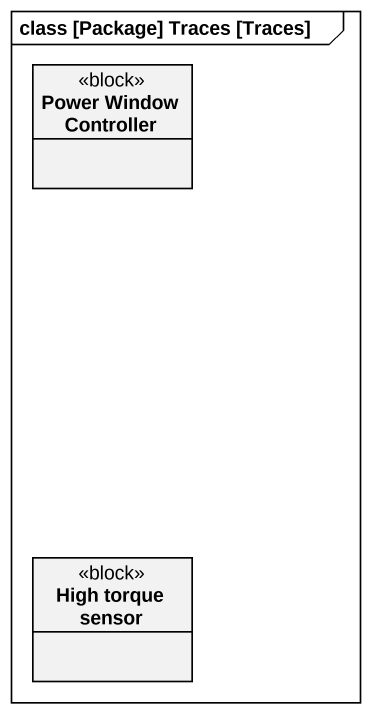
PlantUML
@startuml
mainframe class [Package] Traces [Traces]
hide circle
hide empty members
class "Power Window Controller" as Power_Window_Controller <<block>>
class "High torque sensor" as High_torque_sensor <<block>>
@enduml
